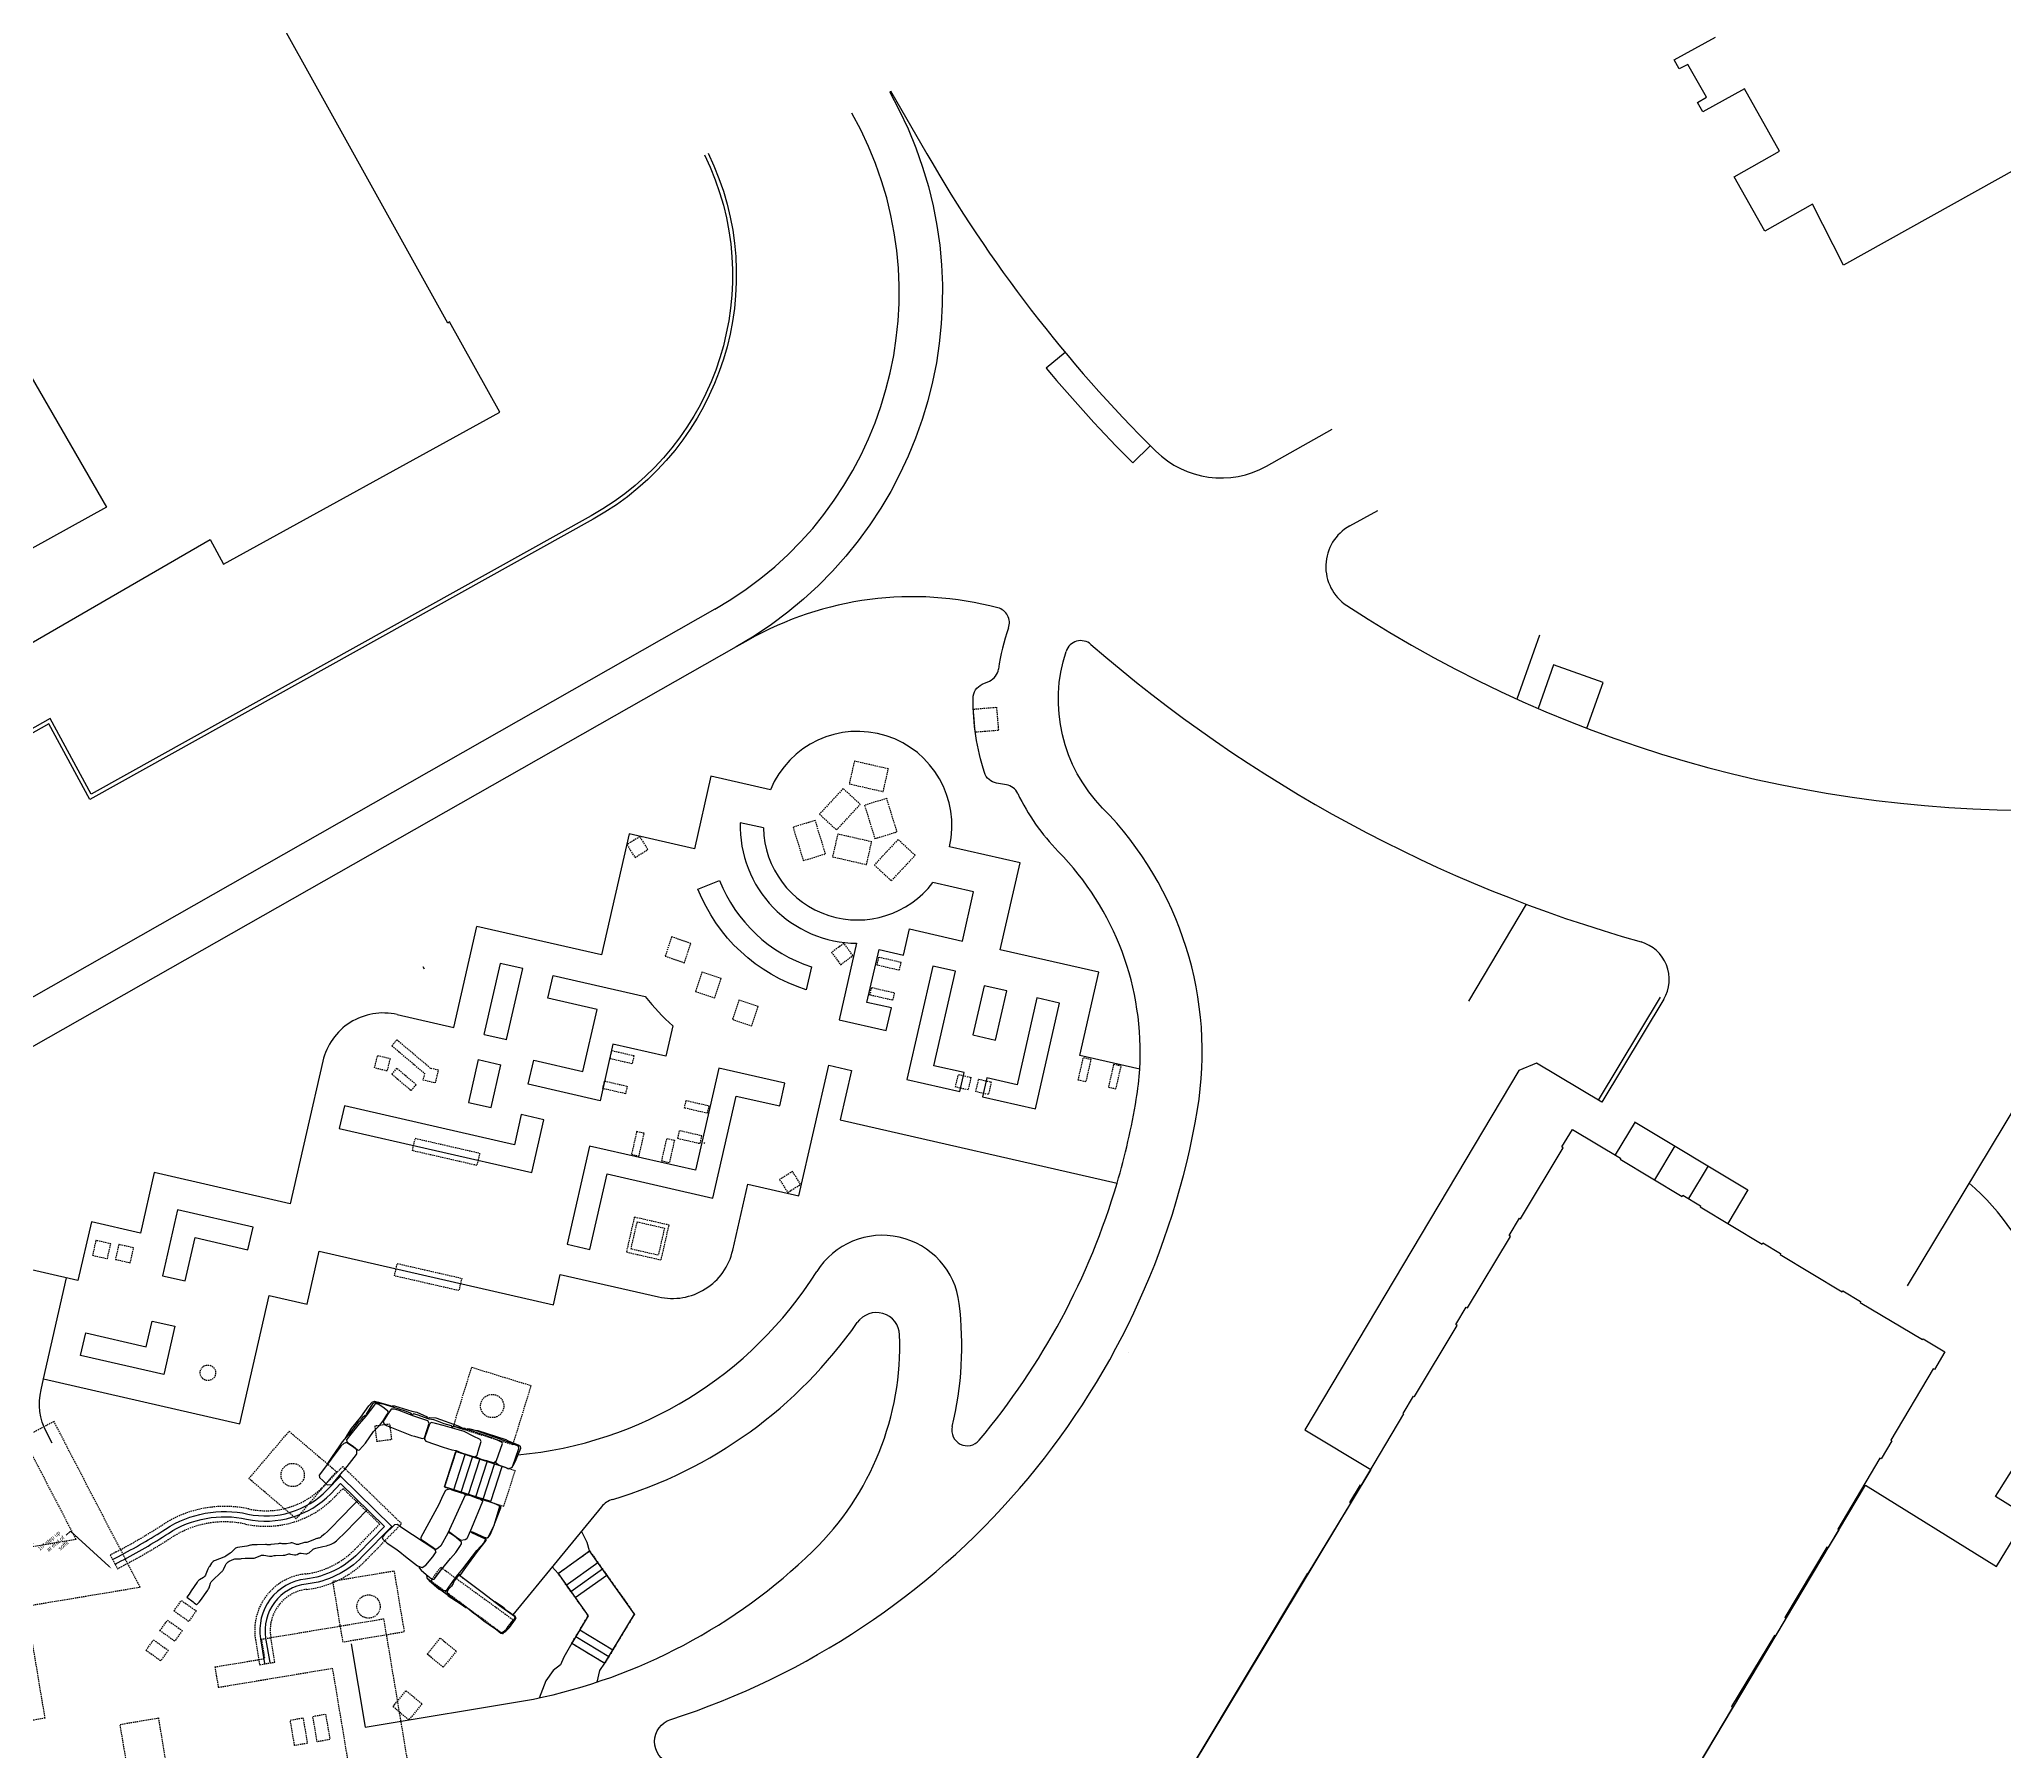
# Model space of a CAD drawing. Header units: feet. Extents: x -128 to 1593, y 35 to 1363.
# Drawn here: x 693.2 to 946.8, y 835 to 1055.9 of the extents above; entities that cross this region are included whole.
import ezdxf
from ezdxf import colors
from ezdxf.entities.mleader import LeaderData, LeaderLine
from ezdxf.math import Vec2, Vec3

# ---------------------------------------------------------------- set-up
doc = ezdxf.new("R2010")
doc.units = ezdxf.units.FT
doc.header["$LTSCALE"] = 0.7
doc.header["$MEASUREMENT"] = 0
doc.linetypes.add('HIDDEN', pattern=[0.375, 0.25, -0.125])
doc.layers.get('0').update_dxf_attribs({"color": 250})
for name, color, linetype in [('L-BLDG', 6, 'Continuous'), ('L-CURB', 250, 'Continuous'), ('L-FOUNDATION-PLAY', 250, 'HIDDEN'), ('L-FOUNDATION-SPREAD', 250, 'HIDDEN'), ('L-PVMT', 250, 'Continuous'), ('L-STAIR', 250, 'Continuous'), ('L-STONE', 250, 'Continuous')]:
    doc.layers.add(name, color=color, linetype=linetype)
doc.layers.add('L-NONPLOT', color=250, linetype='Continuous', plot=False)
doc.styles.get("Standard").update_dxf_attribs({"font": 'arial.ttf'})

msp = doc.modelspace()

# ---------------------------------------------------------------- linework, layer by layer
at = {"layer": 'L-BLDG'}
for points in [[(623.588147, 1087.556967), (548.56678, 1046.068279), (568.525147, 1010.534967), (651.286147, 1057.114967), (670.825147, 1021.823967), (682.732147, 1028.537967), (701.815147, 995.570967), (682.130147, 984.678967), (687.461417, 975.365012), (715.183147, 991.379967), (716.941147, 988.190967), (752.575147, 1007.836967), (746.100147, 1019.490967), (745.868147, 1019.299967), (669.152147, 1157.364967)], [(1005.898027, 1071.390901), (970.750027, 1051.770901), (971.223027, 1050.870901), (968.491027, 1049.306901), (968.019027, 1050.224901), (925.981027, 1026.808901), (921.954027, 1034.664901), (915.808027, 1031.178901), (911.850027, 1038.199901), (917.715027, 1041.502901), (913.184027, 1049.547901), (907.807027, 1046.572901), (907.128027, 1047.793901), (908.296027, 1048.460901), (905.892027, 1052.673901), (904.780027, 1052.107901), (904.139027, 1053.285901), (909.437027, 1056.221901)], [(841.781027, 832.909901), (856.826027, 858.018901), (856.902027, 857.972901), (862.397027, 867.058901), (862.263027, 867.147901), (863.631027, 869.431901), (863.759027, 869.354901), (869.219027, 878.558901), (869.147027, 878.605901), (870.491027, 880.838901), (870.600027, 880.795901), (876.106027, 889.974901), (875.959027, 890.114901), (877.290027, 892.345901), (877.460027, 892.266901), (882.995027, 901.475901), (882.840027, 901.565901), (884.147027, 903.823901), (884.293027, 903.736901), (889.786027, 912.909901), (889.634027, 913.010901), (891.011027, 915.262901), (897.191027, 911.570901), (897.152027, 911.421901), (905.134027, 906.613901), (905.248027, 906.771901), (907.517027, 905.406901), (907.475027, 905.265901), (915.473027, 900.483901), (915.580027, 900.619901), (917.833027, 899.269901), (917.795027, 899.121901), (925.799027, 894.300901), (925.891027, 894.440901), (928.177027, 893.091901), (928.135027, 892.928901), (936.143027, 888.163901), (936.242027, 888.268901), (939.066027, 886.586901), (937.700027, 884.307901)], [(937.700027, 884.307901), (937.545027, 884.388901), (932.067027, 875.196901), (932.202027, 875.080901), (930.817027, 872.778901), (930.676027, 872.876901), (925.234027, 863.677901), (925.360027, 863.590901), (923.999027, 861.310901), (923.825027, 861.387901), (918.402027, 852.288901), (918.530027, 852.169901), (917.182027, 849.938901), (917.066027, 849.988901), (911.526027, 840.797901), (911.653027, 840.690901), (889.868027, 804.119901)]]:
    msp.add_lwpolyline(points, dxfattribs=at)
at = {"layer": 'L-CURB'}
for points in [[(779.005908, 1041.023049, -0.3984872647), (764.362963, 994.439052), (699.860024, 958.541634), (694.567138, 968.299158), (669.710625, 954.277571, 0.1716628229), (661.60039, 944.977808), (658.174897, 936.330472, -0.169926332), (656.228539, 934.083379), (627.66294, 917.714377, -0.4172835936), (624.237969, 918.663296), (615.647949, 934.024397), (600.273623, 925.343833, -0.4209936332), (599.586839, 925.543517), (597.31497, 929.793605)], [(702.615635, 859.776519), (703.390379, 860.179408, 0.0240518195), (709.454855, 863.713455, -0.2000448903), (720.050641, 865.650902, 0.2590808817), (730.277921, 868.736177), (732.006975, 870.516488)], [(738.630436, 864.058235), (738.630457, 864.058214), (734.836983, 860.153562, -0.1731388303), (727.596074, 856.593431, 0.4293240241), (722.360964, 849.644577), (722.889414, 846.478464)]]:
    msp.add_lwpolyline(points, format="xyb", dxfattribs=at)
for points in [[(894.35655, 919.066598), (902.335495, 932.333305)], [(732.019825, 869.572833), (737.688588, 864.045465)]]:
    msp.add_lwpolyline(points, dxfattribs=at)
at = {"layer": 'L-FOUNDATION-PLAY'}
for p, q in [((770.645851, 953.062019), (768.978712, 952.015282)), ((768.978712, 952.015282), (770.025449, 950.348143)), ((770.025449, 950.348143), (771.692588, 951.39488)), ((771.692588, 951.39488), (770.645851, 953.062019)), ((774.74901, 940.111686), (773.909352, 937.624944)), ((777.235752, 939.272028), (774.74901, 940.111686)), ((776.396094, 936.785287), (777.235752, 939.272028)), ((796.9706, 939.285156), (795.387999, 938.114521)), ((798.141234, 937.702555), (796.9706, 939.285156)), ((773.909352, 937.624944), (776.396094, 936.785287)), ((795.387999, 938.114521), (796.558633, 936.53192)), ((796.558633, 936.53192), (798.141234, 937.702555)), ((778.657709, 935.57448), (777.818052, 933.087738)), ((781.144451, 934.734822), (778.657709, 935.57448)), ((780.304793, 932.24808), (781.144451, 934.734822)), ((777.818052, 933.087738), (780.304793, 932.24808)), ((783.437004, 931.965807), (782.597346, 929.479066)), ((785.923745, 931.12615), (783.437004, 931.965807)), ((785.084088, 928.639408), (785.923745, 931.12615)), ((782.597346, 929.479066), (785.084088, 928.639408)), ((739.271607, 923.165127), (738.634092, 922.410132)), ((741.778326, 921.048458), (739.271607, 923.165127)), ((738.634092, 922.410132), (741.14081, 920.293464)), ((741.14081, 920.293464), (741.778326, 921.048458)), ((741.661677, 914.126247, -0.656167), (749.977324, 912.22526, -0.656167)), ((790.351022, 909.852725), (788.683835, 908.806064)), ((788.683835, 908.806064), (789.730496, 907.138877)), ((789.730496, 907.138877), (791.397683, 908.185539)), ((791.397683, 908.185539), (790.351022, 909.852725)), ((703.411327, 900.427459), (702.972637, 898.508459)), ((705.330328, 899.988769), (703.411327, 900.427459)), ((702.972637, 898.508459), (704.891637, 898.069769)), ((704.891637, 898.069769), (705.330328, 899.988769))]:
    msp.add_line(p, q, dxfattribs=at)
for points in [[(802.051323, 958.865999), (802.719886, 961.790554), (798.333054, 962.7934), (797.66449, 959.868845)], [(793.831567, 955.95721), (796.030024, 953.915939), (799.09193, 957.213625), (796.893473, 959.254896)], [(800.970502, 952.794777), (803.837523, 953.678062), (802.512597, 957.978593), (799.645576, 957.095309)], [(791.741044, 949.958204), (794.608065, 950.841488), (793.283138, 955.142019), (790.416118, 954.258735)], [(799.899546, 949.453302), (800.56811, 952.377857), (796.181277, 953.380703), (795.512714, 950.456148)], [(800.907313, 949.387369), (803.105771, 947.346098), (806.167677, 950.643783), (803.96922, 952.685054)], [(743.650034, 923.154069), (739.285697, 926.839308), (738.640537, 926.07526), (742.861372, 922.511195), (742.659851, 921.679013), (744.2797, 921.286752), (744.67196, 922.906601)], [(738.032976, 922.812954), (736.413127, 923.205215), (736.805388, 924.825064), (738.425236, 924.432803)], [(811.750227, 922.36494), (813.374979, 921.993516), (813.003493, 920.368777), (811.37874, 920.740202)], [(814.37286, 921.765397), (815.997613, 921.393973), (815.626127, 919.769234), (814.001374, 920.140658)], [(773.397833, 898.437365), (774.423783, 902.925267), (769.935881, 903.951218), (768.909931, 899.463316)], [(770.313823, 903.34927), (773.821836, 902.547326), (773.019891, 899.039313), (769.511879, 899.841257)], [(701.937916, 898.594677), (702.376606, 900.513678), (700.457606, 900.952368), (700.018915, 899.033368)], [(738.981559, 896.374207), (739.347133, 897.97337), (747.662781, 896.072383), (747.297206, 894.47322)], [(738.639689, 875.287414), (738.395586, 877.240725), (736.442275, 876.996623), (736.686377, 875.043311)], [(710.531476, 853.136499), (711.495743, 854.495899), (713.398902, 853.145926), (712.434636, 851.786526)], [(708.728226, 850.594319), (709.692492, 851.953719), (711.595652, 850.603746), (710.631385, 849.244346)], [(743.212298, 847.57718), (744.904353, 849.638263), (746.965436, 847.946209), (745.273381, 845.885126)], [(706.924975, 848.052139), (707.889241, 849.411539), (709.792401, 848.061566), (708.828135, 846.702166)], [(738.787008, 840.792758), (740.479063, 842.85384), (742.540145, 841.161786), (740.848091, 839.100703)], [(728.449056, 839.544616), (730.091346, 839.828623), (730.659361, 836.544043), (729.017071, 836.260035)], [(725.535949, 839.062327), (727.178239, 839.346334), (727.746254, 836.061754), (726.103964, 835.777746)]]:
    msp.add_lwpolyline(points, close=True, dxfattribs=at)
for points in [[(749.977324, 912.22526), (749.61175, 910.626097), (741.296103, 912.527084), (741.661677, 914.126247)], [(833.716206, 886.544235), (833.701409, 886.553066)]]:
    msp.add_lwpolyline(points, dxfattribs=at)
msp.add_circle((714.911468, 883.875457), 1, dxfattribs=at)
at = {"layer": 'L-FOUNDATION-SPREAD'}
for p, q in [((706.155149, 856.221312), (695.050957, 877.574306)), ((746.932884, 873.735358), (754.54335, 871.26943)), ((745.443052, 869.137368), (753.053518, 866.67144)), ((760.096826, 857.981181), (764.170604, 860.880204)), ((721.811698, 849.456535), (722.223274, 846.990646)), ((761.856972, 848.981698), (766.140336, 846.402397)), ((715.811965, 845.920548), (716.25098, 843.290267)), ((716.25098, 843.290267), (730.964113, 845.746006)), ((730.964113, 845.746006), (734.201864, 826.347582))]:
    msp.add_line(p, q, dxfattribs=at)
for points in [[(813.930228, 966.511709), (813.679837, 969.501241), (816.669369, 969.751632), (816.919761, 966.7621)], [(801.454405, 937.483067), (801.231551, 936.508215), (804.156106, 935.839651), (804.37896, 936.814503)], [(800.340132, 932.608808), (800.562987, 933.58366), (803.487542, 932.915096), (803.264687, 931.940245)], [(766.98877, 925.417727), (766.765916, 924.442875), (769.690471, 923.774311), (769.913325, 924.749163)], [(827.883318, 924.555528), (828.85817, 924.332673), (828.189606, 921.408118), (827.214755, 921.630973)], [(832.757577, 923.441255), (831.782725, 923.66411), (831.114161, 920.739555), (832.089013, 920.5167)], [(765.874497, 920.543468), (766.097352, 921.51832), (769.021907, 920.849756), (768.799052, 919.874904)], [(779.550283, 918.33705), (779.327428, 917.362198), (776.402873, 918.030762), (776.625728, 919.005614)], [(769.569397, 912.070408), (770.544249, 911.847553), (771.212813, 914.772108), (770.237961, 914.994963)], [(774.443656, 910.956135), (773.468804, 911.178989), (774.137368, 914.103544), (775.112219, 913.88069)], [(778.43601, 913.462792), (778.658865, 914.437643), (775.734309, 915.106207), (775.511455, 914.131355)], [(754.238369, 874.585046), (746.594445, 876.945223), (748.954622, 884.589146), (756.598545, 882.22897)], [(726.305538, 865.0437), (720.205907, 870.220042), (725.382248, 876.319672), (731.481879, 871.143331)], [(738.923269, 858.318007), (740.24022, 850.427149), (732.349362, 849.110198), (731.032411, 857.001056)], [(703.582687, 838.508123), (708.514463, 839.331277), (710.325402, 828.481369), (705.393626, 827.658215)]]:
    msp.add_lwpolyline(points, close=True, dxfattribs=at)
for points in [[(695.050957, 877.574306), (691.05853, 875.498126), (697.890191, 862.361069), (689.646338, 860.985104), (684.006282, 871.830746), (680.013855, 869.754566)], [(746.932884, 873.735358), (745.443052, 869.137368)], [(754.54335, 871.26943), (753.053518, 866.67144)], [(764.170604, 860.880204), (769.959742, 852.745165), (766.140336, 846.402397)], [(754.278642, 852.016759), (752.981223, 850.175189), (743.68592, 857.01411), (744.96394, 858.782492), (754.278642, 852.016759)], [(761.856972, 848.981698), (763.98558, 852.516609), (760.145143, 857.913285)], [(693.900931, 839.323293), (691.489088, 853.77343), (706.155149, 856.221312)], [(741.223345, 830.561416), (737.627864, 852.096379), (721.811698, 849.456535)], [(715.811965, 845.920548), (722.223274, 846.990646)], [(693.900931, 839.323293), (690.934947, 838.762514)]]:
    msp.add_lwpolyline(points, dxfattribs=at)
msp.add_lwpolyline([(703.2308, 858.593577), (704.005543, 858.996467, 0.0240518195), (710.180785, 862.595062, -0.2000448903), (719.767449, 864.34799, 0.2590808817), (731.234399, 867.807237), (732.345935, 868.951724), (737.0691, 864.364546), (733.880657, 861.082658, -0.1731388303), (727.444294, 857.918097, 0.4293240241), (721.045826, 849.425053), (721.578951, 846.207215), (723.551661, 846.536476), (723.018534, 849.754331, -0.4293240241), (727.671964, 855.931098, 0.1731388303), (735.315145, 859.689014), (739.89746, 864.405625), (732.304627, 871.77985), (729.799682, 869.200646, -0.2590808817), (720.192238, 866.302358, 0.2000448903), (709.09189, 864.272652, -0.0240518195), (703.082797, 860.770879), (702.308053, 860.367989)], format="xyb", close=True, dxfattribs=at)
for centre in [(751.596511, 879.58716), (725.843933, 870.681738), (735.636282, 853.714131)]:
    msp.add_circle(centre, 1.5, dxfattribs=at)
at = {"layer": 'L-NONPLOT'}
for points in [[(886.731012, 979.041272), (883.803993, 970.810747)], [(742.857354, 935.934778), (742.67773, 936.267136)], [(779.036905, 913.447621), (778.919384, 913.543565)], [(732.006975, 870.516488), (731.889454, 870.612433)]]:
    msp.add_lwpolyline(points, dxfattribs=at)
msp.add_lwpolyline([(734.248162, 867.400077), (731.503574, 864.587158, 0.0091602049), (731.402967, 864.480596), (731.075938, 864.121246, -0.0165112091), (730.891825, 863.931892), (730.506017, 863.560461, -0.0154638297), (730.322597, 863.394494), (729.937483, 863.067101, 0.0068807692), (729.854597, 862.99465), (729.52344, 862.697045, -0.1421234887), (729.147068, 862.515362, 0.0515799455), (728.750482, 862.405415), (727.799379, 862.03267, -0.0997281146), (727.507703, 861.980882, 0.0840709382), (727.259876, 861.944776), (726.702303, 861.764683, -0.159437268), (726.23585, 861.766046), (725.764885, 861.921668, 0.0790775773), (725.52947, 861.908938), (725.050739, 861.805974, -0.0880669701), (724.701408, 861.793412), (724.513537, 861.819837, 0.0683953844), (723.968924, 861.821557), (723.050526, 861.698293, -0.0593809592), (722.577211, 861.690523, 0.0312841504), (722.32738, 861.700436), (721.257004, 861.675932), (720.61083, 861.655639, 0.0548460566), (720.394274, 861.624906), (719.915157, 861.502282), (718.711521, 861.312576, 0.16409346), (718.286678, 861.090526), (717.904382, 860.691426, -0.05497848), (717.778302, 860.585862), (717.210853, 860.208214, -0.0652221822), (716.981002, 860.08715), (715.833912, 859.662538, 0.1446334965), (715.394098, 859.305201), (715.107161, 858.886882, 0.0529235809), (714.908602, 858.51428), (714.651012, 857.876538, -0.1356652362), (714.32703, 857.453491), (713.834639, 857.151226, 0.1016643108), (713.541013, 856.87593), (713.130687, 856.295018), (712.751037, 855.748517), (712.496857, 855.314266), (712.199059, 854.912501, -0.02846664), (713.443087, 853.917747), (713.775414, 854.291329), (714.096967, 854.674565), (714.483169, 855.222271), (714.92291, 855.840078, 0.0808115128), (715.064709, 856.128227), (715.242562, 856.711344, -0.109962209), (715.485208, 857.071892), (715.868241, 857.435497), (716.23886, 857.772647), (716.680159, 858.174807, 0.1018182333), (716.917259, 858.500795), (717.170008, 859.057929, -0.1840351896), (717.675743, 859.55914), (718.252326, 859.814491, -0.1042654625), (718.555062, 859.878517), (719.001123, 859.878802, 0.0214613861), (719.258297, 859.89001), (719.71575, 859.949633, -0.0416663521), (720.214345, 859.972745), (720.703174, 859.954651, 0.1062938786), (721.013688, 860.009486), (721.719361, 860.296745, -0.1398711799), (722.128496, 860.341372), (722.857075, 860.216303, 0.0964286809), (723.143625, 860.222682), (723.442854, 860.287876, -0.0480475944), (723.633257, 860.310545), (724.630381, 860.331925, 0.0526358136), (724.838662, 860.358438), (725.092341, 860.443893, -0.1234233209), (725.577098, 860.482424), (726.091189, 860.395555, 0.1664780757), (726.410896, 860.447981), (726.625867, 860.563326, -0.1626874471), (726.938287, 860.616929), (727.549861, 860.522342, 0.2237192075), (727.958574, 860.64286), (728.38674, 861.023676, -0.129842518), (728.842418, 861.254397), (729.733928, 861.44484), (730.222544, 861.557029, 0.1371228089), (731.641292, 862.328857), (732.613029, 863.272604), (735.47818, 866.20074)], format="xyb", dxfattribs=at)
at = {"layer": 'L-PVMT'}
for p, q in [((802.99781, 1049.282723), (807.686549, 1041.163701)), ((851.520764, 1000.865647), (859.994724, 1005.618486)), ((862.248295, 993.145709), (865.861027, 995.150901)), ((780.325885, 982.38306), (571.268279, 863.607787)), ((786.590456, 954.169234), (783.591813, 954.854734)), ((813.722238, 945.915218), (808.452075, 947.119997)), ((812.273683, 939.578681), (813.722238, 945.915218)), ((877.603145, 931.812527), (885.080108, 944.320151)), ((804.679973, 937.771488), (805.449721, 941.138663)), ((805.449721, 941.138663), (812.273683, 939.578681)), ((798.62141, 939.300022), (796.361683, 929.415108)), ((799.954802, 931.671099), (801.514784, 938.495061)), ((801.514784, 938.495061), (804.679973, 937.771488)), ((827.433035, 924.829431), (829.884436, 935.552799)), ((803.11999, 930.947526), (799.954802, 931.671099)), ((802.451427, 928.022971), (803.11999, 930.947526)), ((902.763972, 932.075608), (894.785027, 918.808901)), ((739.326124, 930.09693), (746.637511, 928.425521)), ((796.361683, 929.415108), (802.451427, 928.022971)), ((955.362571, 930.279977), (934.204877, 895.100771)), ((795.024556, 923.565998), (797.949111, 922.897434)), ((835.15388, 923.064418), (827.433035, 924.829431)), ((797.949111, 922.897434), (796.490313, 916.516092)), ((796.490313, 916.516092), (832.227487, 908.346446)), ((899.072783, 916.236897), (896.507537, 911.979225)), ((904.215585, 913.146336), (901.572851, 908.758993)), ((908.508973, 910.5846), (905.956284, 906.345822)), ((913.635009, 907.465263), (911.029923, 903.14043)), ((727.710239, 892.746278), (729.270221, 899.57024)), ((729.270221, 899.57024), (759.490624, 892.661747)), ((693.701308, 883.082292), (696.685236, 896.135138)), ((759.490624, 892.661747), (760.382042, 896.561154)), ((719.047452, 877.288072), (722.835981, 893.860551)), ((722.835981, 893.860551), (727.710239, 892.746278)), ((693.701308, 883.082292), (719.047452, 877.288072)), ((765.690247, 866.569316), (754.251298, 852.635037))]:
    msp.add_line(p, q, dxfattribs=at)
for points in [[(802.844779, 1049.194072, -0.4140249975), (783.083869, 977.528461), (574.010132, 858.744023)], [(779.455291, 1041.242262, -0.3984872647), (764.606107, 994.002153), (699.661518, 957.858946), (694.370027, 967.613901), (669.956285, 953.842081, 0.1716628229), (662.065246, 944.793663), (658.639753, 936.146328, -0.169926332), (656.477133, 933.649557), (627.911534, 917.280555, -0.4172835936), (623.801568, 918.419258), (615.456591, 933.342161), (600.519453, 924.908439, -0.4209936329), (599.145885, 925.307806), (596.874016, 929.557895)], [(825.543454, 1015.511804), (823.097119, 1013.494552, 0.0226117744), (834.262802, 1001.267164), (836.510641, 1003.497666)], [(816.845245, 982.577994, 0.1962746349), (784.608589, 978.394725), (783.083869, 977.528461)], [(812.07484, 795.311842, -0.0447654232), (804.546366, 807.465273, 0.1980654562), (774.602173, 833.443509, -0.7239205302), (774.635987, 839.143342, 0.2803899143), (842.602873, 917.83627, 0.2396183856), (830.365168, 956.746506, -0.2798000041), (825.643984, 976.96134)], [(819.406595, 958.632164, 0.241531361), (817.952658, 959.736429), (816.673489, 959.963346, -0.2785292365), (815.117336, 961.325054, -0.0785589386), (813.652787, 970.895199, -0.2941105512), (814.834182, 972.710126), (815.768121, 973.129076, 0.2575427436), (816.929732, 974.673095)], [(829.884436, 935.552799), (817.147941, 938.464408), (819.710769, 949.675202), (810.614195, 951.754712, 0.9206640023), (787.499859, 959.090326), (779.82195, 960.845524), (777.680222, 951.476782), (769.272166, 953.398893), (765.706492, 937.801266), (749.621439, 941.478367)], [(835.15388, 923.064418, 0.211670515), (824.650271, 951.148296)], [(760.382042, 896.561154), (773.055114, 893.664044, 0.4142135624), (782.636765, 899.680021), (784.585426, 908.204215), (791.168755, 906.699242), (795.024556, 923.565998)], [(832.227487, 908.346446, 0.0301658511), (834.712385, 919.155435, 0.0265987764), (835.15388, 923.064418)], [(694.800291, 874.805167), (694.078796, 876.192578, -0.1779134224), (693.377631, 881.666403), (693.701308, 883.082292)], [(702.923218, 859.185048), (703.697961, 859.587938, 0.0240518195), (709.81782, 863.154259, -0.2000448903), (719.909045, 864.999446, 0.2590808817), (730.75616, 868.271707), (732.019825, 869.572833)], [(737.688588, 864.045465), (737.688588, 864.045465), (734.35882, 860.61811, -0.1731388303), (727.520184, 857.255764, 0.4293240241), (721.703395, 849.534815), (722.231843, 846.36871)], [(733.397143, 848.885365), (735.19061, 838.14012), (756.932083, 841.768945, 0.1429052605), (792.974776, 860.87028)]]:
    msp.add_lwpolyline(points, format="xyb", dxfattribs=at)
for points in [[(892.857211, 967.038307), (894.95355, 972.933031), (888.552375, 975.209479), (886.55579, 969.595256)], [(746.637511, 928.425521), (749.621439, 941.478367)], [(753.461781, 926.866887), (755.553982, 936.018978), (752.629427, 936.687542), (750.537092, 927.534865)], [(750.539706, 927.534268), (753.464395, 926.86629)], [(729.744473, 924.080953), (725.53909, 905.684992), (707.99176, 909.696374), (706.208923, 901.897561), (699.870187, 903.346619), (698.147513, 895.800856), (677.130439, 900.605435)], [(749.794224, 924.285275), (748.531227, 918.760437), (751.455782, 918.091873), (752.718913, 923.617297)], [(749.797489, 924.284529), (752.722178, 923.616551)], [(894.785027, 918.808901), (886.370027, 923.811901), (884.058027, 922.876901), (856.460027, 876.529901), (864.961017, 871.381113), (841.781027, 832.909901), (889.944419, 804.074164), (928.798251, 869.375781), (945.727027, 858.892901), (949.680027, 865.362901), (945.580027, 867.922901), (952.317027, 878.618901)], [(899.069791, 916.231931), (913.638, 907.470229)], [(732.006975, 870.516488), (732.006975, 870.516488), (738.630436, 864.058235)], [(765.133985, 843.959251), (765.481589, 845.465619), (766.140336, 846.402397), (769.959742, 852.745165), (764.170604, 860.880204), (763.848032, 861.980259), (763.117301, 863.435099)], [(759.330085, 858.821727), (760.096826, 857.981181), (763.98558, 852.516609), (761.856972, 848.981698), (760.837764, 847.168214), (760.425979, 846.175171), (759.476097, 845.478059), (758.506426, 844.144492), (757.657714, 841.908419)]]:
    msp.add_lwpolyline(points, dxfattribs=at)
for points in [[(792.121784, 933.304311, -0.2259999273), (778.142832, 946.280643), (780.930997, 947.387955, 0.222748465), (792.792765, 936.239441)], [(767.179108, 926.29413), (765.507698, 918.982743), (756.246607, 921.099861), (756.95858, 924.214304), (763.295116, 922.765749), (765.121361, 930.75445), (758.784825, 932.203005), (759.453389, 935.12756), (771.35271, 932.407332, 0.0368856212), (774.891494, 928.62046), (774.003069, 924.734148)]]:
    msp.add_lwpolyline(points, format="xyb", close=True, dxfattribs=at)
for points in [[(811.938852, 920.16508), (812.495989, 922.602209), (808.596582, 923.493628), (811.382264, 935.679274), (808.457709, 936.347838), (805.11489, 921.725062)], [(813.610262, 927.476468), (816.534817, 926.807904), (817.983372, 933.14444), (815.058817, 933.813004)], [(815.420544, 921.933646), (814.863407, 919.496516), (821.687369, 917.936534), (824.807334, 931.584458), (821.882778, 932.253022), (819.319951, 921.042227)], [(764.17057, 913.133633), (761.273461, 900.460561), (764.198016, 899.791997), (766.426562, 909.540514), (780.074485, 906.420549), (783.083023, 919.581047), (788.6915, 918.298929), (789.360063, 921.223484), (780.827031, 923.174166), (777.818494, 910.013668)], [(754.46377, 913.301048), (732.529607, 918.315276), (731.861043, 915.390721), (756.719761, 909.707929), (758.279744, 916.531891), (755.355188, 917.200455)], [(720.748265, 902.677003), (710.999748, 904.905549), (709.05202, 896.385438), (711.976575, 895.716874), (713.255739, 901.31243), (720.079701, 899.752448)], [(707.714892, 890.536328), (710.639448, 889.867764), (709.215502, 883.638879), (698.482834, 886.092406), (699.155963, 889.021713), (706.958756, 887.228698)]]:
    msp.add_lwpolyline(points, close=True, dxfattribs=at)
for centre, radius, start, end in [((757.10844, 1023.248085), 47, 299.60290574, 29.5045165), ((963.799131, 1130.767616), 180, 209.85452455, 225.3104231), ((845.650547, 1011.331809), 12, 225.3104231, 299.28701101), ((865.160065, 987.899606), 6, 119.03180008, 236.71324212), ((950.228658, 1117.469411), 161, 236.71324212, 309.03920498), ((816.333837, 980.644484), 2, 340.72626545, 75.18471356), ((844.652408, 970.742032), 28, 160.72626545, 171.92929147), ((827.544826, 976.33941), 2, 48.9996778, 161.88258055), ((950.228658, 1117.469411), 185, 228.9996778, 254.19492111), ((844.652408, 970.742032), 28, 205.62602222, 224.40906069), ((798.7535, 954.466114), 15.166667, 178.53173074, 269.50099186), ((798.7535, 954.466114), 12.166667, 181.39821896, 322.85814988), ((898.479205, 934.652579), 5, 328.97619826, 74.19492111), ((737.543287, 922.298117), 8, 77.12324692, 167.12324693), ((743.97177, 934.325829), 92, 319.98494475, 343.59742318), ((922.134921, 884.922466), 30.833333, 348.20328249, 49.46002863), ((801.941643, 891.613207), 10, 6.89618029, 147.83913804), ((750.301668, 924.083392), 51, 275.18296484, 327.83913804), ((767.194856, 887.410734), 45, 346.52260153, 6.89618029), ((750.301668, 924.083392), 59, 286.59484671, 325.13474089), ((801.172583, 888.641187), 3, 2.07397517, 145.13474037), ((767.194856, 887.410734), 37, 314.16720309, 2.07397565), ((812.900566, 876.45683), 2, 166.52260153, 319.98494475), ((768.009002, 864.6658), 3, 106.59484671, 140.61669097)]:
    msp.add_arc(centre, radius, start, end, dxfattribs=at)
at = {"layer": 'L-STAIR'}
for p, q in [((752.865717, 871.769214), (746.920041, 873.69572)), ((751.401572, 867.250499), (752.865717, 871.769214)), ((751.401572, 867.250499), (745.455896, 869.177006)), ((760.096826, 857.981181), (764.170604, 860.880204)), ((761.159801, 856.487462), (765.233579, 859.386485)), ((761.739606, 855.672707), (765.813384, 858.57173)), ((762.31941, 854.857951), (766.393188, 857.756974)), ((762.372833, 849.838371), (766.656197, 847.25907)), ((762.888693, 850.695044), (767.172057, 848.115743)), ((761.856972, 848.981698), (766.140336, 846.402397))]:
    msp.add_line(p, q, dxfattribs=at)
for points in [[(745.455896, 869.177006), (746.920041, 873.69572)], [(746.645031, 868.791705), (748.109176, 873.310419)], [(747.596339, 868.483464), (749.060484, 873.002178)], [(748.547647, 868.175223), (750.011793, 872.693937)], [(749.498956, 867.866981), (750.963101, 872.385696)], [(750.450264, 867.55874), (751.914409, 872.077455)]]:
    msp.add_lwpolyline(points, dxfattribs=at)
at = {"layer": 'L-STONE'}
for points in [[(732.610603, 875.350184), (732.907039, 875.851143), (733.451477, 876.705481), (734.623383, 878.158613), (735.687707, 879.59787), (736.121303, 880.078355), (736.405703, 880.217965), (736.91481, 880.101018), (738.411237, 879.670255), (738.49004, 879.627687), (738.489692, 879.542569)], [(733.321825, 875.88628), (733.253536, 875.949629), (733.232852, 876.047716), (734.405792, 877.56434), (734.716109, 877.888796), (734.997275, 878.251035), (735.200857, 878.413943), (735.339987, 878.449024), (735.386051, 878.412937)], [(741.160798, 878.399424), (741.214009, 878.548262), (740.977654, 878.717764), (740.405413, 878.939899), (737.707442, 879.788658), (736.627259, 879.983337), (736.428943, 880.001283), (736.166836, 879.869407), (735.322141, 878.517936), (735.394873, 878.424317)], [(738.008491, 878.438805), (738.037952, 878.420676)], [(738.545778, 879.524925), (738.671254, 879.599847), (738.983877, 879.598737), (741.229099, 878.932481), (741.867453, 878.796422), (742.739438, 878.415267), (743.115543, 878.245519), (743.239842, 878.054809), (743.275478, 877.978753)], [(746.384663, 876.759569), (746.40256, 876.792091), (746.439968, 876.877573), (746.359197, 877.007069), (745.403646, 877.289794), (744.532937, 877.650033), (744.068195, 877.792082), (743.475243, 877.908703), (741.900701, 878.460831), (741.431947, 878.558808), (741.293707, 878.463939), (741.252141, 878.36452)], [(743.337943, 877.956849), (743.355673, 878.031648), (743.505769, 878.099426), (744.304449, 878.055479), (747.195849, 877.038318), (747.739047, 876.781407), (748.074504, 876.732152), (748.164707, 876.640676), (748.202919, 876.571232)], [(730.378736, 872.161548), (730.993648, 873.091861), (731.845546, 874.298637), (732.286771, 874.947607), (733.031766, 875.873759), (733.188713, 875.964481), (733.309599, 875.87053)], [(742.896608, 875.542781), (742.858379, 875.278113), (742.909261, 875.217067), (743.049191, 875.049186), (745.278294, 874.268873), (746.377581, 873.943604), (746.947587, 873.84966), (747.623544, 873.540058), (749.32593, 873.019081), (749.667859, 873.194225)], [(749.667859, 873.194225), (749.802836, 873.746445), (750.172044, 875.011196), (750.055049, 875.275796), (749.149192, 875.710561), (747.973577, 876.282616), (745.28135, 877.090757), (744.287238, 877.348302), (743.704468, 877.46817), (743.500846, 877.246723), (742.896608, 875.542781)], [(743.198727, 876.394752), (743.156997, 876.409085)], [(752.132018, 872.542737), (752.94652, 874.765339), (752.89429, 874.884466), (752.464017, 875.110714), (751.664279, 875.429964), (748.683168, 876.48451), (747.997887, 876.608257), (747.051869, 876.870219), (746.735874, 876.934265), (746.495087, 876.941489), (746.42094, 876.748679)], [(751.918839, 872.365051), (752.504087, 871.973987), (753.269734, 871.695256), (753.645726, 871.491552), (754.003049, 871.59563), (754.206946, 871.74927), (755.026131, 874.11459), (754.991229, 874.408647), (753.238355, 875.08742), (749.556856, 876.381474), (748.744173, 876.580106), (748.362652, 876.649893), (748.266855, 876.559687)], [(749.524061, 876.389489), (749.637836, 876.424248), (749.740697, 876.424291), (753.345794, 875.247066), (753.641387, 875.093588), (754.298477, 874.824215), (754.731832, 874.654081), (755.038716, 874.532795), (755.187075, 874.416498), (755.234235, 874.113017), (754.633647, 872.652604), (754.387503, 872.074438), (754.265167, 871.917378)], [(733.351357, 874.591179), (733.347342, 874.530326)], [(749.41314, 873.063752), (750.193427, 872.722683), (750.848925, 872.570778), (751.79867, 872.26489), (752.132018, 872.542737)], [(748.104094, 868.109654), (748.365839, 868.131766), (748.817109, 868.046123), (749.522744, 867.741526), (749.785218, 867.672987), (750.107279, 867.582275), (750.252634, 867.457146), (750.323288, 867.372379), (750.337814, 867.271525), (750.337814, 867.271525), (748.939902, 863.834413), (748.305055, 862.468225), (748.103188, 862.316376), (747.557381, 862.222528), (747.010369, 862.629284), (745.969964, 863.414748)], [(748.782824, 863.46277), (748.814561, 863.40736), (748.917854, 863.263707), (750.222282, 862.644277), (750.609751, 862.474924), (750.829334, 862.526666), (751.073155, 862.647852), (751.85828, 864.208612), (752.532187, 866.50747), (752.522515, 866.696339), (751.854161, 867.025418), (750.26879, 867.509129), (750.21976, 867.485446)], [(751.940708, 864.448836), (752.120724, 864.896259), (752.695505, 866.44877), (752.697645, 866.600838), (752.643829, 866.716986), (752.430762, 866.741516)], [(742.210755, 858.893403), (742.14638, 858.808584), (742.193237, 858.688864), (742.427495, 858.407812), (743.079559, 857.826311), (743.722697, 857.338111), (743.938293, 857.179719), (744.126777, 857.25841), (745.038476, 858.5048), (746.213432, 859.928671), (746.895679, 860.698438), (747.427977, 861.470231), (747.649845, 861.813916), (747.656134, 862.009681), (746.728914, 862.770579), (745.925676, 863.318568)], [(743.134271, 857.78478), (743.117707, 857.763029), (743.175314, 857.422354), (744.403214, 856.34183), (744.713259, 856.206299), (745.223523, 855.810881), (745.417318, 855.775423), (745.735471, 855.827211), (746.019781, 856.195503), (746.751553, 857.248635), (746.969626, 857.578144), (747.787355, 858.556354), (749.606178, 860.944656), (750.547391, 861.995978), (750.742299, 862.364444), (750.67933, 862.558188), (749.173115, 863.253447), (748.746764, 863.390539), (748.729722, 863.382108)], [(747.231238, 857.891097), (747.355436, 857.84042), (747.45853, 857.805457), (747.567545, 857.835875), (748.172977, 858.730035), (749.713101, 860.793448), (750.803204, 862.223212), (750.833625, 862.356016), (750.66207, 862.638991)], [(750.690885, 862.641139), (750.718167, 862.608407), (750.813319, 862.581118), (751.010657, 862.560975), (751.068034, 862.613001), (751.340983, 862.958241), (751.874314, 864.283815)], [(744.010998, 861.265381), (743.970433, 861.211932)], [(743.352675, 857.26628), (743.342189, 857.206667), (743.478474, 857.05125), (744.749093, 855.95454), (745.130844, 855.754896), (745.77009, 855.26256), (745.903031, 855.111098), (746.973298, 854.392428), (747.598472, 854.005643), (748.191893, 853.592392), (748.278256, 853.600018)], [(747.189589, 857.841275), (747.320293, 857.798972), (747.481539, 857.681204), (747.861267, 857.348042)], [(752.14785, 850.744224), (752.507597, 850.435884), (752.727233, 850.256579), (752.893601, 850.21696), (753.142427, 850.403936), (753.346026, 850.538561), (753.694552, 850.864134), (753.817644, 851.025171), (754.370975, 851.778611), (754.534306, 851.961505), (754.670077, 852.261712), (754.55625, 852.412303), (753.5696, 853.132943), (753.191286, 853.460544), (752.80378, 853.757091), (752.406789, 854.03658), (751.915761, 854.316976), (751.814125, 854.375639)]]:
    msp.add_lwpolyline(points, dxfattribs=at)
for points in [[(732.807049, 875.20562), (732.858929, 875.004346), (733.008908, 874.839813), (733.693805, 874.342546), (734.193855, 873.935723), (734.32108, 873.906654), (734.476187, 873.913677), (735.256273, 874.80838), (736.29792, 876.300759), (737.084975, 877.122435), (737.593695, 877.822718), (738.008491, 878.438805), (738.173082, 878.792388), (738.129418, 878.929722), (737.660978, 879.320593), (736.972261, 879.766033), (736.6891, 879.852631), (736.552822, 879.859064), (736.423669, 879.751415), (735.279461, 878.275442), (734.412021, 877.290656), (733.195005, 875.722912)], [(742.440555, 875.437559), (742.627637, 875.389679), (742.840616, 875.487967), (743.48382, 877.360604), (743.289968, 877.665326), (741.4763, 878.278865), (739.605588, 878.993702), (738.997392, 879.192371), (738.543508, 879.178838), (738.169396, 878.634275), (737.533475, 877.600896), (737.614375, 877.329617), (737.935921, 877.063492), (741.179107, 875.789314), (741.567863, 875.710127)], [(729.800212, 869.9169), (730.318555, 869.418395), (730.955107, 869.475677), (731.121615, 869.671926), (732.273475, 871.08281), (732.587134, 871.377522), (734.067886, 873.347757), (734.119438, 873.443496), (734.132956, 873.911465), (733.58064, 874.379483), (733.114044, 874.681169), (732.808232, 874.897606), (732.457853, 874.744798), (732.055394, 874.392977), (729.687866, 871.242084), (729.252821, 870.659113), (729.31363, 870.357484)], [(742.420903, 862.656472), (744.752807, 866.917344), (745.252283, 868.087979), (745.623287, 868.706679), (745.771651, 868.810231), (746.119421, 868.878961), (746.377849, 868.786129), (747.607514, 868.400689), (747.801315, 868.321004), (747.959239, 868.26386), (748.066008, 868.151833), (748.122467, 868.089307), (745.861787, 863.179822), (744.967489, 861.557318), (744.680744, 861.284044), (744.345104, 861.089991), (743.979189, 861.282079), (742.608308, 862.247772), (742.426198, 862.404529)], [(737.690318, 863.027514), (737.396956, 862.610832), (737.467169, 862.394712), (738.0331, 861.909955), (739.167426, 861.165471), (739.686143, 860.773931), (740.410167, 860.169045), (741.966188, 858.981923), (742.580066, 858.759732), (743.030434, 859.037294), (743.922285, 860.110213), (744.387134, 860.772309), (744.179486, 861.073883), (739.924477, 863.883682), (739.557426, 864.169157), (739.326669, 864.295627), (738.987584, 864.270798)], [(754.462738, 852.418354), (752.545237, 853.81225), (752.145283, 854.117324), (751.428431, 854.676495), (750.493291, 855.386972), (747.39423, 857.696021), (747.100839, 857.604821), (746.701934, 857.030349), (746.551734, 856.69876), (746.3248, 856.358066), (745.968367, 855.959799), (745.741085, 855.569546), (746.011831, 855.232013), (748.437455, 853.485383), (749.234829, 852.863284), (749.626183, 852.600011), (750.536397, 851.873925), (752.696167, 850.359829), (753.0183, 850.46567), (753.440548, 850.79656), (753.640895, 851.127796), (753.858503, 851.38759), (754.129953, 851.678529), (754.348248, 851.942593), (754.564066, 852.204873), (754.534048, 852.337194)]]:
    msp.add_lwpolyline(points, close=True, dxfattribs=at)

# ---------------------------------------------------------------- leaders
ml = msp.add_multileader_mtext('Standard')
ml.set_content('10" step up\\Pat end of\\Psoffit', color=256)
ml.set_leader_properties()
ml.build(insert=Vec2(0, 0))
ml.multileader.update_dxf_attribs({"text_left_attachment_type": 2, "text_right_attachment_type": 2, "dogleg_length": 0.75, "arrow_head_size": 0.5})
ctx = ml.context
ctx.base_point, ctx.char_height, ctx.arrow_head_size, ctx.landing_gap_size, ctx.plane_origin, ctx.plane_x_axis, ctx.plane_y_axis = Vec3(693.374666, 860.243984), 0.5, 0.5, 0.4, Vec3(702.589713, 858.398302), Vec3(0.7678567752, 0.6406215519), Vec3(-0.6406215519, 0.7678567752)
ctx.left_attachment, ctx.right_attachment, ctx.text_align_type = 2, 2, 2
notes = []
notes.append((ctx, [(0, (1, 1, 0), (697.180324, 863.419037), (-0.7678567752, -0.6406215519), 0.75, [(0, [(702.490766, 858.592391)], 0, [])])]))
ctx.mtext.insert, ctx.mtext.text_direction, ctx.mtext.rotation, ctx.mtext.alignment, ctx.mtext.flow_direction = Vec3(695.594542, 863.524642), Vec3(0.7678567752, 0.6406215519), 0.6953074558, 3, 5
ml = msp.add_multileader_mtext('Standard')
ml.set_content('10" step up\\Pat end of\\Psoffit', color=256)
ml.set_leader_properties()
ml.build(insert=Vec2(0, 0))
ml.multileader.update_dxf_attribs({"text_left_attachment_type": 2, "text_right_attachment_type": 2, "dogleg_length": 0.75, "arrow_head_size": 0.5})
ctx = ml.context
ctx.base_point, ctx.char_height, ctx.arrow_head_size, ctx.landing_gap_size, ctx.plane_origin, ctx.plane_x_axis, ctx.plane_y_axis = Vec3(689.851087, 858.90726), 0.5, 0.5, 0.4, Vec3(689.139918, 856.146232), Vec3(0.7678567752, 0.6406215519), Vec3(-0.6406215519, 0.7678567752)
ctx.left_attachment, ctx.right_attachment = 2, 2
notes.append((ctx, [(0, (1, 1, 0), (689.275195, 858.426794), (0.7678567752, 0.6406215519), 0.75, [(0, [(689.418273, 856.403497)], 0, [])])]))
ctx.mtext.insert, ctx.mtext.text_direction, ctx.mtext.rotation, ctx.mtext.flow_direction = Vec3(689.455484, 860.005829), Vec3(0.7678567752, 0.6406215519), 0.6953074558, 5
for ctx, leaders in notes:
    for number, flags, end, landing, length, lines in leaders:
        leader = LeaderData()
        leader.index, (leader.has_last_leader_line, leader.has_dogleg_vector, leader.attachment_direction) = number, flags
        leader.last_leader_point, leader.dogleg_vector, leader.dogleg_length = Vec3(end), Vec3(landing), length
        for number, points, colour, breaks in lines:
            line = LeaderLine()
            line.index, line.vertices, line.color, line.breaks = number, Vec3.list(points), colors.encode_raw_color(colour), breaks
            leader.lines.append(line)
        ctx.leaders.append(leader)

doc.saveas('drawing.dxf')
